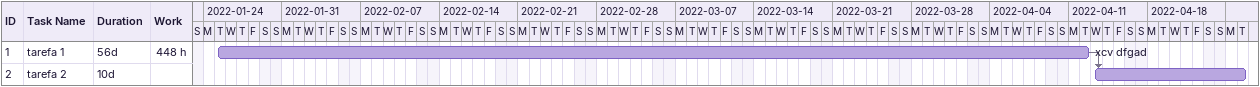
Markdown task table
| ID | Task | Duration | Start | Finish | Predecessors | Resources | Work (h) |
|---|---|---|---|---|---|---|---|
| 1 | tarefa 1 | 56d | 2022-01-25 | 2022-04-12 |  | xcv dfgad | 448 |
| 2 | tarefa 2 | 10d | 2022-04-13 | 2022-04-26 | 1 |  |  |
